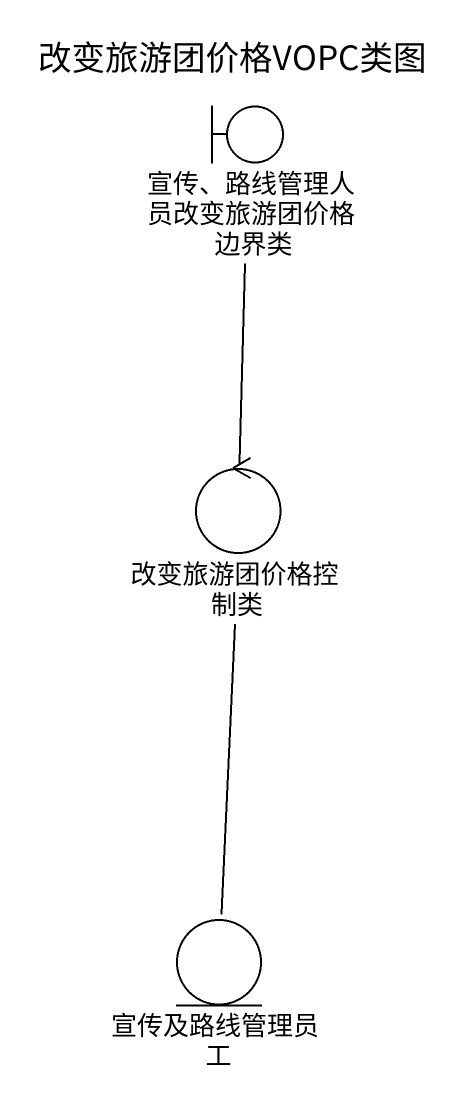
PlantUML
@startuml
title 改变旅游团价格VOPC类图
boundary "宣传、路线管理人员改变旅游团价格边界类" as 宣传_路线管理人员改变旅游团价格边界类
control 改变旅游团价格控制类
entity 宣传及路线管理员工
宣传_路线管理人员改变旅游团价格边界类 -- 改变旅游团价格控制类
改变旅游团价格控制类 -- 宣传及路线管理员工
@enduml
